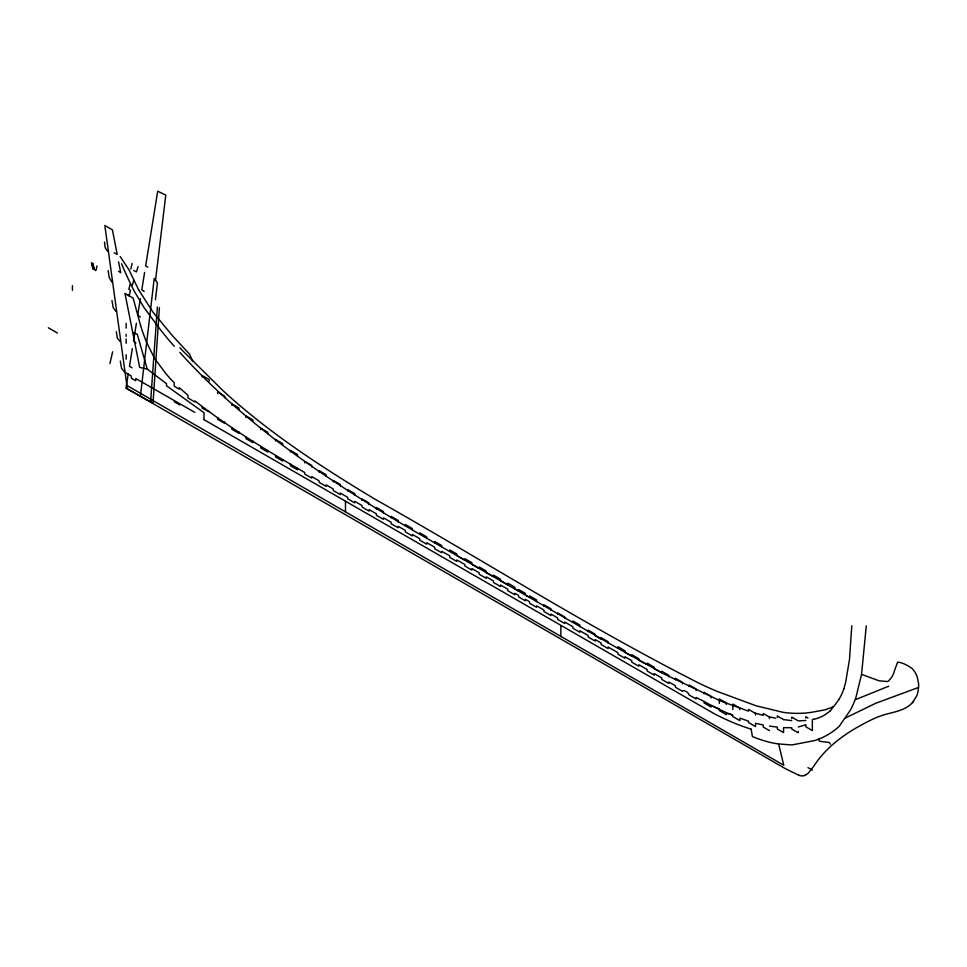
<?xml version="1.0" encoding="UTF-8"?>
<svg xmlns="http://www.w3.org/2000/svg" width="967" height="967" viewBox="0 0 967 967"><rect width="100%" height="100%" fill="white"/><g stroke="black" fill="none" stroke-linecap="round" stroke-linejoin="round"><path stroke-width="1.45" d="M203.892 419.473L204.122 412.812L166.457 385.748L166.554 383.766L147.202 369.019L139.659 367.387L124.961 293.376L133.144 298.078L140.578 325.528M851.794 625.722L849.485 659.542L845.642 682.291A141.315 81.591 60 0 1 844.058 688.093L843.78 688.903M96.881 265.937C95.54 281.433 90.1 250.888 94.101 269.418L91.478 262.794L92.917 269.237M866.287 625.854L861.549 674.325L856.121 696.687A164.946 95.237 60 0 1 852.459 705.995A143.684 82.957 60 0 1 850.428 710.032L839.32 726.193A190.608 110.045 60 0 1 818.408 739.223A134.062 77.408 60 0 1 814.794 740.517L792.07 744.928L778.628 743.986A169.793 98.03 60 0 1 752.386 736.528L751.141 729.082M159.398 307.627L153.028 403.13L125.94 388.263L128.26 373.842M150.61 401.813L157.379 307.047M140.384 396.204L154.224 278.423L157.416 282.932L155.433 299.746M155.53 280.285L165.78 195.092L157.706 191.2L145.654 265.937L147.782 267.134M132.322 348.603L129.469 366.336L132.008 367.811M140.384 298.585L137.725 315.097L140.336 316.995M144.603 272.404L141.798 289.895L144.18 291.418M136.407 323.256L133.519 341.146L135.96 342.959M109.924 363.568L112.656 351.795M130.799 269.056L132.153 263.411M133.809 280.079L132.322 285.362L130.17 284.117L128.841 289.242L130.497 290.354L129.131 295.854L127.354 294.754M138.1 266.566L136.42 271.908L133.748 270.567M839.271 698.923L834.352 705.813A30.376 17.539 60 0 1 831.185 707.663L824.525 709.947L812.461 712.147A224.368 129.542 60 0 1 787.779 712.909A210.927 121.782 60 0 1 782.605 712.22L756.013 705.765L717.176 691.393A538.945 311.156 60 0 1 700.277 683.838C588.782 627.45 483.149 560.171 374.386 498.827C323.945 468.463 274.205 436.238 230.073 397.074A418.723 241.75 60 0 1 222.7 390.366L182.122 350.211A159.978 92.361 60 0 1 179.91 347.745M912.522 702.683L916.68 695.974A25.879 14.94 60 0 0 917.465 693.774A49.426 28.539 60 0 0 918.457 688.262L918.602 686.655A31.597 18.24 60 0 0 918.638 684.056L917.296 677.226A33.434 19.304 60 0 0 916.776 675.8L916.039 674.072A9.96 5.754 60 0 0 915.096 672.367L914.806 671.92A13.345 7.7 60 0 0 913.549 670.204L912.896 669.43A9.61 5.548 60 0 0 911.591 668.173L908.593 666.13A47.842 27.62 60 0 0 900.615 662.637L898.125 662.153A3.445 1.994 60 0 0 897.521 662.359L894.56 670.457A48.713 28.128 60 0 1 893.871 672.657A57.839 33.398 60 0 1 892.033 676.755L888.613 680.925A15.496 8.945 60 0 1 887.259 681.542L879.027 680.792L861.537 674.362M913.561 701.184C905.571 711.917 890.776 711.857 879.281 716.45A217.394 125.517 60 0 0 875.534 717.877C851.685 729.009 828.284 743.659 813.755 766.239M813.259 766.916L808.376 772.935A24.38 14.07 60 0 1 806.152 774.591M829.807 711.277L825.443 714.528A121.637 70.228 60 0 1 813.731 719.327M845.484 717.937L875.727 703.275L918.541 687.44M806.14 774.567L804.459 775.304M855.71 699.54L888.733 686.195M805.837 724.803L798.283 726.991M813.706 719.267L812.353 719.557M805.837 720.524L798.198 720.874L791.768 717.151L791.768 718.662M791.768 720.596L783.56 719.617M769.478 726.096L777.299 727.111L777.299 728.997L783.56 732.611L783.56 727.655L791.768 727.788L791.768 729.07L798.283 732.829L798.283 731.33M775.679 718.215L768.838 716.728M754.816 713.03L763.229 715.362L763.229 713.501L769.478 717.103L769.478 718.614M132.878 332.575L137.254 334.219L147.202 369.019M732.853 715.338L729.722 714.033A309.5 178.69 60 0 1 704.049 701.474M114.203 252.762L117.2 254.406L112.402 229.856L104.835 225.492L127.33 388.746L785.434 768.705L797.63 774.652A31.319 18.083 60 0 0 798.706 775.038M125.069 372.392L131.137 375.861L131.572 378.387L135.755 380.696L135.815 378.544L194.875 412.389M807.965 717.913L805.837 716.692L805.837 718.191M783.56 719.557L777.299 715.955L777.299 717.454M769.478 730.653L763.229 727.039L763.229 725.008L755.553 723.268L755.553 726.58L748.518 722.518L748.518 721.189L739.888 718.106L739.888 720.657L732.853 716.595C733.409 714.202 725.782 712.365 726.35 714.613L719.315 710.552L719.315 709.041L711.083 705.511L711.083 707.01L704.049 702.949L704.049 701.45A85.64 49.438 60 0 0 702.55 700.688L696.083 697.461L696.083 698.972L689.048 694.91C689.374 692.698 682.146 688.818 682.472 691.332L675.437 687.259L675.437 685.76L668.826 682.001L668.826 683.5L661.791 679.438L661.791 677.94L654.212 673.6L654.212 675.099L647.177 671.038L647.177 669.527L638.836 664.728L638.836 666.239L631.802 662.177L631.802 660.666L624.948 656.726L624.948 658.237L617.913 654.176L617.913 652.665L608.122 647.032L608.122 648.531L601.087 644.469L601.087 642.97L595.188 639.574L595.188 641.085L588.154 637.011L588.154 635.512L579.91 630.774L579.91 632.273L572.875 628.212L572.875 626.713L564.752 622.023L564.752 623.534L557.717 619.46L557.717 617.961L550.985 614.081L550.985 615.592L543.95 611.531L543.95 610.02L536.6 605.801L536.6 607.3L529.565 603.239L529.565 601.728L525.371 599.322L525.371 600.833L518.59 596.917L518.59 595.418L514.843 593.267L514.843 594.765L507.796 590.704L507.796 589.205L500.447 584.987L500.447 586.486L493.412 582.424L493.412 580.925L486.232 576.828L486.232 578.326L479.197 574.265L479.197 572.766L471.86 568.56L471.86 570.059L464.825 565.997L464.825 564.498L456.811 559.929L456.811 561.428L449.776 557.367L449.776 555.868L441.714 551.263L441.714 552.773L434.667 548.712L434.667 547.201L426.761 542.692L426.761 544.203L419.726 540.142L419.726 538.631L412.389 534.461L412.389 535.96L405.354 531.898L405.354 530.399L398.174 526.302L398.174 527.801L391.139 523.739L391.139 522.24L383.391 517.828L383.391 519.327L376.356 515.266L376.356 513.767L369.08 509.609L369.08 511.108L362.045 507.046L362.045 505.536L354.696 501.341L354.696 502.852L347.649 498.791L347.649 497.28L340.299 493.073L340.299 494.572L333.264 490.511L333.264 489L326.157 484.902L326.157 486.401L319.11 482.34L319.11 480.841L311.761 476.586L311.761 478.097L304.726 474.035L304.726 472.525C266.952 450.61 229.457 427.873 194.983 400.954L194.983 402.042L187.949 397.969L187.949 395.249L179.318 387.743L179.318 389.169L174.241 386.232L174.241 382.811L170.301 378.665A90.705 52.375 60 0 1 165.756 373.467L154.672 358.564L146.597 342.366A101.861 58.818 60 0 1 144.941 338.196A137.689 79.499 60 0 1 140.602 325.528M174.241 401.74L179.886 404.992M807.965 767.617L812.353 770.143M203.892 419.605L714.746 714.009A340.614 196.652 60 0 0 723.485 718.288A284.987 164.535 60 0 0 751.141 729.142M126.882 385.458L783.79 765.272L778.628 743.986M48.35 327.765L57.428 333.035M118.506 271.243L120.718 272.658L118.554 261.791M124.054 371.425L121.504 368.246L120.307 361.054M119.993 341.484L117.297 337.918L116.354 331.645M115.907 311.422L113.224 307.699L111.979 300.628M107.7 251.106L106.358 249.667A3.336 1.922 60 0 1 105.766 248.652L105.621 248.338M179.838 352.399C250.453 430.762 340.154 488.649 430.992 540.734L614.311 646.294L663.725 673.818L720.681 701.027L748.518 711.132L748.518 709.403L755.553 713.465L755.553 714.964M111.93 282.159L109.223 277.469L108.135 270.615M120.162 256.485L129.07 269.986L138.716 290.04M830.399 744.227L829.323 742.487L819.424 741.254L818.42 739.223M138.583 289.725L152.955 312.123L172.525 335.803L189.653 354.297L192.723 361.271M121.516 263.701L123.438 268.222A251.106 144.977 60 0 0 134.256 291.212L144.071 307.639L160.365 329.626A213.622 123.341 60 0 0 174.229 346.234M104.569 242.971L104.521 242.149M72.404 285.676L72.465 290.402M812.353 720.451L812.353 730.581L805.837 726.809L805.837 725.31M739.888 709.621L739.888 708.122L732.853 704.061L732.853 709.524M726.35 704.484L726.35 702.985L719.315 698.923L719.315 703.384M711.083 697.884L711.083 696.373L704.049 692.312L704.049 693.822M696.083 690.571L696.083 689.072L689.048 685.011L689.048 686.51M682.472 683.85L682.472 682.339L675.437 678.278L675.437 679.789M668.826 676.84L668.826 675.329L661.791 671.267L661.791 672.778L654.212 668.681L654.212 667.17L647.177 663.108L647.177 664.607L638.836 660.243L638.836 658.745L631.802 654.683L631.802 656.182L624.948 652.29L624.948 650.779L617.913 646.718L617.913 648.228M608.122 643.224L608.122 641.713L601.087 637.652L601.087 639.163L595.188 635.706L595.188 634.207L588.154 630.146L588.154 631.644M579.91 626.592L579.91 625.081L572.875 621.019L572.875 622.53M564.752 618.469L564.752 616.97L557.717 612.909L557.717 614.408M560.848 625.697L560.848 636.54M550.985 610.334L550.985 608.835L543.95 604.774L543.95 606.273M536.6 601.462L536.6 599.963L529.565 595.89L529.565 597.401L525.371 594.898L525.371 593.4L518.59 589.483L518.59 590.994L514.843 588.734L514.843 587.223L507.796 583.161L507.796 584.672L500.447 580.671L500.447 579.16L493.412 575.099L493.412 576.61L486.232 572.561L486.232 571.062L479.197 567L479.197 568.499L471.86 564.208L471.86 562.697L464.825 558.636L464.825 560.147L456.811 555.493L456.811 553.982L449.776 549.921L449.776 551.42M441.714 547.056L441.714 545.545L434.667 541.484L434.667 542.995M426.761 538.414L426.761 536.903L419.726 532.841L419.726 534.352M412.389 530.085L412.389 528.574L405.354 524.513L405.354 526.024M398.174 521.914L398.174 520.415L391.139 516.354L391.139 517.853M383.391 513.09L383.391 511.579L376.356 507.518L376.356 509.029M369.08 504.544L369.08 503.045L362.045 498.984L362.045 500.483M354.696 495.116L354.696 493.605L347.649 489.544L347.649 491.055M345.473 501.353L345.473 511.93M340.299 485.978L340.299 484.479L333.264 480.418L333.264 481.917M326.157 476.235L326.157 474.724L319.11 470.663L319.11 472.162M311.761 466.976L311.761 465.478L304.726 461.404L304.726 462.915M297.498 456.001L297.498 454.49L290.463 450.429L290.463 451.94M297.498 468.306L297.498 469.817L290.463 465.756L290.463 464.245M282.618 445.062L282.618 443.563L275.583 439.489L275.583 441M282.618 459.543L282.618 461.041L275.583 456.98L275.583 455.469M267.786 433.736L267.786 432.225L260.752 428.163L260.752 429.674M267.786 450.537L267.786 452.048L260.752 447.975L260.752 446.476M252.955 421.455L252.955 419.944L245.92 415.883L245.92 417.393M252.955 441.145L252.955 442.656L245.92 438.595L245.92 437.084M238.958 409.512L238.958 408.001L231.923 403.94L231.923 405.439M238.958 431.838L238.958 433.337L231.923 429.275L231.923 427.777M224.695 397.642L224.695 396.144L217.66 392.07L217.66 393.581M224.695 421.866L224.695 423.377L217.66 419.315L217.66 417.804M209.198 381.083L209.198 379.584L202.163 375.522L202.163 377.021M209.198 411.724L202.163 408.159L202.163 406.648M126.157 323.389L126.157 328.115M126.157 334.377L126.157 336.311M126.157 338.946L126.157 343.285M126.157 354.671L126.157 359.228M843.828 688.951A120.017 69.298 60 0 1 839.247 698.899M833.216 706.659A46.138 26.641 60 0 1 829.807 711.277M105.476 248.326A15.218 8.788 60 0 1 104.654 243.031M804.604 775.619A20.464 11.809 60 0 1 798.742 775.256"/></g></svg>
